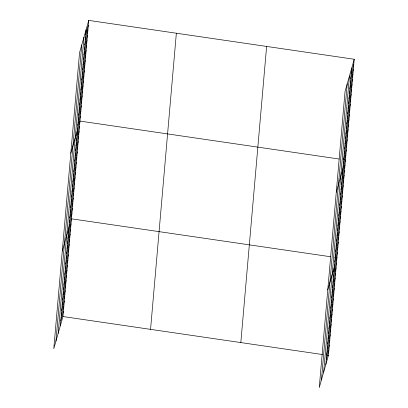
<?xml version="1.0" encoding="UTF-8"?>
<svg xmlns="http://www.w3.org/2000/svg" width="408" height="408" viewBox="0 0 408 408"><rect width="100%" height="100%" fill="white"/><g stroke="black" fill="none" stroke-linecap="round" stroke-linejoin="round"><path stroke-width="0.61" d="M55.942 341.144L81.738 44.997M58.176 333.31L83.966 37.169M60.338 325.712L86.134 29.565M88.745 20.4L79.57 52.596L53.78 348.743L62.949 316.542L88.745 20.4L354.22 59.257L328.43 355.404L319.255 387.6L345.051 91.458L354.22 59.257M150.557 329.368L176.353 33.221M240.822 342.577L266.613 46.435M321.422 380.001L347.213 83.854M323.651 372.167L349.447 76.026M325.819 364.568L351.609 68.427M85.695 34.603L88.306 25.434M85.257 39.637L87.868 30.467M84.818 44.671L87.429 35.501M84.379 49.705L86.991 40.54M83.941 54.738L86.552 45.574M83.502 59.772L86.114 50.607M83.064 64.806L85.675 55.641M82.625 69.844L85.236 60.675M82.187 74.878L84.798 65.708M81.748 79.912L84.359 70.742M81.309 84.946L83.921 75.781M80.871 89.979L83.482 80.815M80.432 95.013L83.043 85.848M79.993 100.052L82.605 90.882M79.555 105.086L82.166 95.916M79.116 110.119L81.728 100.949M78.678 115.153L81.289 105.983M78.239 120.187L80.85 111.022M77.801 125.22L80.412 116.056M70.803 153.286L79.973 121.089L339.028 159.008M76.913 135.4L79.524 126.23M76.464 140.541L79.076 131.376M76.021 145.687L78.632 136.522M75.572 150.833L78.183 141.663M75.123 155.973L77.734 146.809M74.674 161.119L77.285 151.949M74.225 166.26L76.837 157.095M73.777 171.406L76.388 162.236M73.333 176.547L75.944 167.382M72.884 181.693L75.495 172.523M72.435 186.833L75.047 177.669M71.987 191.979L74.598 182.809M71.538 197.12L74.149 187.955M71.089 202.266L73.7 193.096M70.645 207.407L73.256 198.242M70.196 212.553L72.808 203.388M69.748 217.699L72.359 208.529M69.299 222.839L71.91 213.675M62.291 251.017L71.461 218.816L330.516 256.734M68.401 233.126L71.012 223.961M67.957 238.272L70.569 229.102M67.509 243.413L70.12 234.248M67.06 248.559L69.671 239.389M66.611 253.7L69.222 244.535M66.162 258.845L68.773 249.676M65.713 263.986L68.325 254.821M65.27 269.132L67.881 259.962M64.821 274.273L67.432 265.108M64.372 279.419L66.983 270.254M63.923 284.565L66.535 275.395M63.475 289.705L66.086 280.541M63.026 294.851L65.637 285.682M62.577 299.992L65.193 290.827M62.133 305.138L64.745 295.968M61.684 310.279L64.296 301.114M61.236 315.425L63.847 306.255M60.787 320.566L63.398 311.401M351.171 73.46L353.782 64.291M350.732 78.494L353.343 69.324M350.293 83.528L352.905 74.363M349.855 88.562L352.466 79.397M349.416 93.595L352.028 84.431M348.978 98.629L351.589 89.464M348.539 103.668L351.15 94.498M348.101 108.701L350.712 99.532M347.662 113.735L350.273 104.565M347.223 118.769L349.835 109.604M346.785 123.803L349.396 114.638M346.346 128.836L348.957 119.672M345.908 133.87L348.519 124.705M345.469 138.909L348.08 129.739M345.03 143.942L347.647 134.773M344.597 148.976L347.208 139.806M344.158 154.01L346.769 144.845M343.72 159.044L346.331 149.879M343.281 164.077L345.892 154.912M336.279 192.148L345.454 159.946L343.118 159.605M342.394 174.257L345.005 165.092M341.945 179.403L344.556 170.233M341.496 184.544L344.107 175.379M341.047 189.689L343.658 180.52M340.598 194.83L343.21 185.666M340.155 199.976L342.766 190.806M339.706 205.117L342.317 195.952M339.257 210.263L341.868 201.093M338.808 215.404L341.42 206.239M338.36 220.549L340.971 211.38M337.911 225.69L340.522 216.526M337.467 230.836L340.078 221.671M337.018 235.982L339.629 226.812M336.569 241.123L339.181 231.958M336.121 246.269L338.732 237.099M335.672 251.41L338.283 242.245M335.223 256.555L337.834 247.386M334.779 261.696L337.39 252.532M327.767 289.874L336.942 257.672L334.606 257.331M333.882 271.983L336.493 262.818M333.433 277.129L336.044 267.959M332.984 282.27L335.595 273.105M332.535 287.416L335.147 278.246M332.092 292.556L334.703 283.392M331.643 297.702L334.254 288.538M331.194 302.848L333.805 293.678M330.745 307.989L333.356 298.824M330.296 313.135L332.908 303.965M329.848 318.276L332.459 309.111M329.404 323.422L332.015 314.252M328.955 328.562L331.566 319.398M328.506 333.708L331.118 324.538M328.058 338.849L330.669 329.684M327.609 343.995L330.22 334.825M327.16 349.136L329.771 339.971M326.716 354.282L329.327 345.112M326.267 359.423L328.879 350.258M62.949 316.542L322.59 354.547M326.675 355.144L328.43 355.404"/></g></svg>
